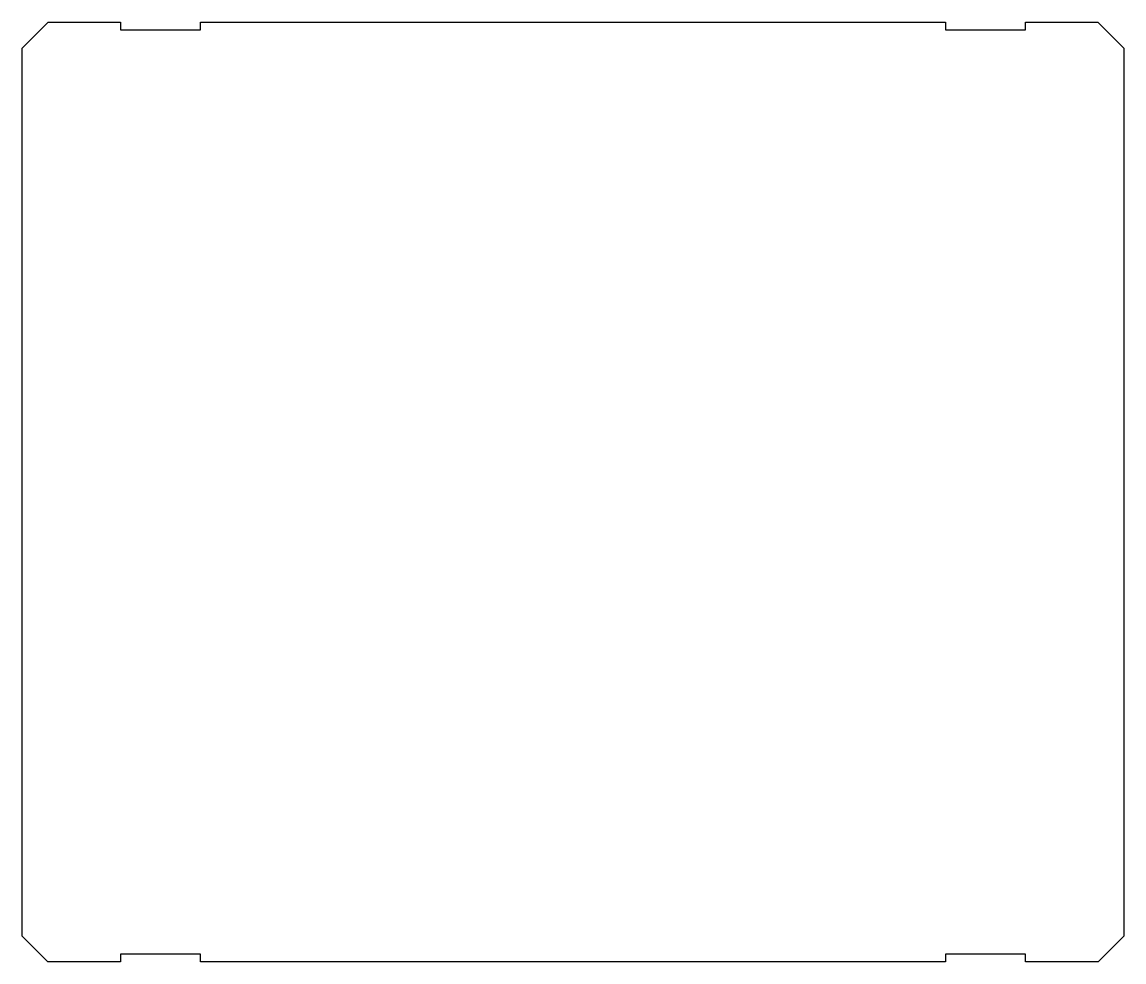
# Model space of a CAD drawing. Extents: x 0 to 4.73, y 0.01 to 4.04.
import ezdxf

# ---------------------------------------------------------------- set-up
doc = ezdxf.new("R2010")
doc.units = 0
doc.layers.get('0').update_dxf_attribs({"linetype": 'CONTINUOUS'})

msp = doc.modelspace()

# ---------------------------------------------------------------- linework, layer by layer
at = {"color": 7}
msp.add_lwpolyline([(0.4219, 4.0083), (0.7656, 4.0083), (0.7656, 4.0417), (3.9635, 4.0417), (3.9635, 4.0083), (4.3073, 4.0083), (4.3073, 4.0417), (4.6171, 4.0417), (4.7291, 3.9297), (4.7292, 3.9298), (4.7292, 0.1162), (4.7291, 0.1163), (4.618, 0.0052), (4.3073, 0.0052), (4.3073, 0.0385), (3.9635, 0.0385), (3.9635, 0.0052), (0.7656, 0.0052), (0.7656, 0.0385), (0.4219, 0.0385), (0.4219, 0.0052), (0.1109, 0.0052), (0, 0.1162), (0, 3.9298), (0.1119, 4.0417), (0.4219, 4.0417), (0.4219, 4.0083)], close=True, dxfattribs=at)

doc.saveas('drawing.dxf')
